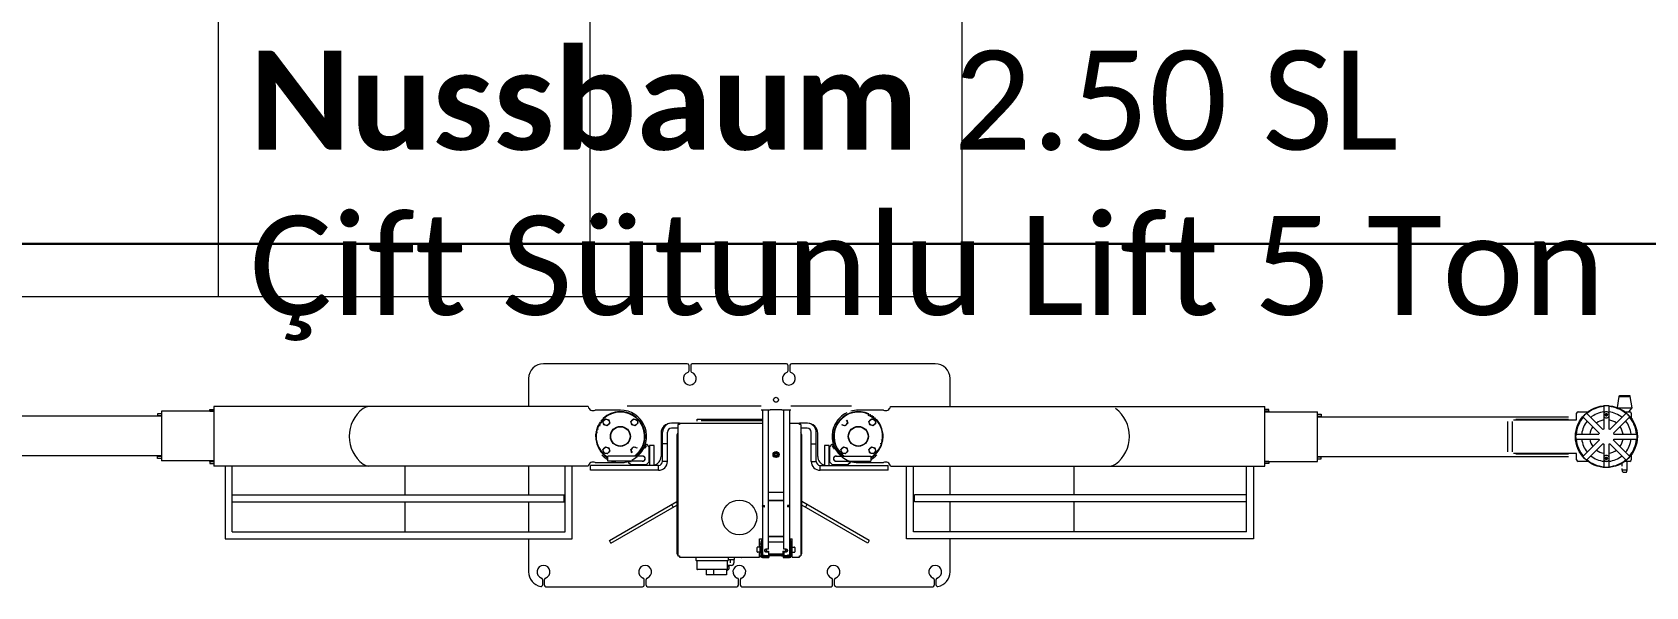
# Model space of a CAD drawing. Header units: metres. Extents: x -13194 to 152406, y -4219 to 19791.
# Drawn here: x 4947.9 to 5273.3, y 3266 to 3377.9 of the extents above; entities that cross this region are included whole.
import ezdxf
from ezdxf.enums import TextEntityAlignment as Align

# ---------------------------------------------------------------- set-up
doc = ezdxf.new("R2010")
doc.units = ezdxf.units.M
doc.header["$LTSCALE"] = 100
doc.header["$MEASUREMENT"] = 0
doc.layers.get('0').update_dxf_attribs({"color": 9, "lineweight": 9})
for name, color, linetype, lineweight in [('21_mahal200', 9, 'Continuous', 9), ('32-ekipman', 9, 'Continuous', 9), ('E-LINYE', 7, 'Continuous', 30)]:
    doc.layers.add(name, color=color, linetype=linetype, lineweight=lineweight)
doc.styles.add('Arial', font='arial.ttf', dxfattribs={"height": 2.5})
doc.styles.add('MuuM_TEXT-STANDART', font='ARIALN.TTF')

# ---------------------------------------------------------------- blocks, each defined once
blk = doc.blocks.new('A$C61080231')
for p, q in [((26.4, 297.71), (26.4, 348.4)), ((34.4, 297.71), (34.4, 348.4)), ((25.4, 287.13), (25.4, 297.71)), ((35.4, 297.71), (25.4, 297.71)), ((25.9, 297.71), (25.9, 298.51)), ((25.9, 298.51), (26.4, 298.51)), ((26.3, 297.71), (26.3, 298.51)), ((34.9, 298.51), (34.4, 298.51)), ((34.5, 297.71), (34.5, 298.51)), ((34.9, 297.71), (34.9, 298.51)), ((35.4, 287.13), (35.4, 297.71)), ((24.35, 255.83), (24.35, 287.13)), ((36.35, 287.13), (24.35, 287.13)), ((24.9, 287.93), (24.9, 287.13)), ((25.25, 287.93), (24.9, 287.93)), ((25.25, 287.93), (25.25, 287.13)), ((25.25, 287.93), (25.4, 287.93)), ((35.4, 287.93), (35.45, 287.93)), ((35.45, 287.93), (35.45, 287.13)), ((35.45, 287.93), (35.8, 287.93)), ((35.8, 287.93), (35.8, 287.13)), ((36.35, 255.83), (36.35, 287.13)), ((9.69, 284.83), (9.69, 214.83)), ((24.35, 284.83), (9.69, 284.83)), ((11.09, 283.43), (11.09, 216.23)), ((11.09, 283.43), (24.35, 283.43)), ((17.15, 283.43), (17.15, 216.43)), ((18.55, 283.43), (18.55, 216.43)), ((24.35, 211.61), (24.35, 255.83)), ((36.35, 211.61), (36.35, 255.83)), ((17.15, 248.63), (11.09, 248.63)), ((24.35, 248.63), (18.55, 248.63)), ((9.69, 223.63), (3, 223.63)), ((17.15, 223.63), (11.09, 223.63)), ((24.35, 223.63), (18.55, 223.63)), ((42, 223.63), (36.35, 223.63)), ((0, 220.13), (0, 200.63)), ((0.3, 220.43), (1.48, 220.43)), ((1.48, 220.83), (0.35, 220.83)), ((45, 191.63), (45, 220.63)), ((9.69, 214.83), (24.35, 214.83)), ((11.09, 216.23), (24.35, 216.23)), ((17.15, 216.43), (18.55, 216.43)), ((23.5, 197.43), (23.5, 211.13)), ((23.5, 211.13), (24.5, 211.13)), ((24.5, 197.43), (24.5, 211.13)), ((25.05, 210.19), (25.05, 205.13)), ((26.8, 207.76), (26.99, 208.49)), ((26.99, 208.49), (27.72, 208.68)), ((27.72, 208.68), (28.25, 208.15)), ((31.03, 209.78), (31.14, 209.76)), ((31.75, 209.62), (31.86, 209.58)), ((32.43, 209.34), (32.5, 209.65)), ((32.54, 209.29), (32.43, 209.34)), ((32.45, 207.76), (32.65, 208.49)), ((32.74, 209.52), (32.54, 209.29)), ((32.65, 208.49), (33.37, 208.68)), ((32.76, 209.17), (32.84, 209.46)), ((32.86, 209.11), (32.76, 209.17)), ((33.08, 209.32), (32.86, 209.11)), ((33.07, 208.97), (33.18, 209.25)), ((33.16, 208.9), (33.07, 208.97)), ((33.4, 209.09), (33.16, 208.9)), ((33.36, 208.74), (33.49, 209.02)), ((33.45, 208.67), (33.36, 208.74)), ((33.37, 208.68), (33.9, 208.15)), ((33.7, 208.84), (33.45, 208.67)), ((33.63, 208.49), (33.79, 208.76)), ((33.72, 208.41), (33.63, 208.49)), ((33.98, 208.57), (33.72, 208.41)), ((35.65, 205.13), (35.65, 210.19)), ((8.82, 207.02), (9.34, 207.32)), ((8.82, 207.02), (16.49, 193.73)), ((9.34, 207.32), (17.19, 193.73)), ((25.35, 200.63), (25.35, 207.63)), ((25.35, 207.63), (26.35, 207.63)), ((26.35, 200.63), (26.35, 207.63)), ((27.33, 207.23), (26.8, 207.76)), ((28.05, 207.43), (27.33, 207.23)), ((28.25, 208.15), (28.05, 207.43)), ((32.98, 207.23), (32.45, 207.76)), ((33.71, 207.43), (32.98, 207.23)), ((33.9, 208.15), (33.71, 207.43)), ((24.58, 203.03), (25.07, 203.53)), ((24.58, 199.92), (24.58, 203.03)), ((25.07, 203.53), (25.28, 203.32)), ((25.17, 203.08), (25.28, 203.32)), ((25.25, 203), (25.17, 203.08)), ((25.35, 203.05), (25.25, 203)), ((26.35, 202.25), (26.39, 202.21)), ((26.35, 202.13), (26.39, 202.21)), ((26.36, 201.89), (26.35, 201.9)), ((26.6, 202), (26.36, 201.89)), ((26.55, 201.69), (26.67, 201.94)), ((26.6, 202), (26.67, 201.94)), ((26.99, 202.83), (27.72, 203.03)), ((27.72, 203.03), (28.25, 202.5)), ((28.25, 202.5), (28.05, 201.77)), ((32.45, 202.11), (32.65, 202.83)), ((32.98, 201.58), (32.45, 202.11)), ((32.65, 202.83), (33.37, 203.03)), ((33.71, 201.77), (32.98, 201.58)), ((33.37, 203.03), (33.9, 202.5)), ((33.9, 202.5), (33.71, 201.77)), ((36.5, 203.78), (36.5, 176.73)), ((0, 199.63), (0, 181.63)), ((0.3, 200.33), (1.48, 200.33)), ((0.3, 199.93), (1.48, 199.93)), ((28.5, 199.28), (24.5, 199.28)), ((25.14, 199.36), (24.58, 199.92)), ((28.25, 199.36), (25.14, 199.36)), ((26.64, 201.61), (26.55, 201.69)), ((26.88, 201.72), (26.64, 201.61)), ((26.83, 201.42), (26.94, 201.66)), ((26.91, 201.33), (26.83, 201.42)), ((26.88, 201.72), (26.94, 201.66)), ((27.16, 201.45), (26.91, 201.33)), ((27.11, 201.14), (27.22, 201.38)), ((27.19, 201.06), (27.11, 201.14)), ((27.16, 201.45), (27.22, 201.38)), ((27.43, 201.17), (27.19, 201.06)), ((27.39, 200.86), (27.5, 201.1)), ((27.47, 200.78), (27.39, 200.86)), ((27.43, 201.17), (27.5, 201.1)), ((27.71, 200.89), (27.47, 200.78)), ((27.66, 200.58), (27.78, 200.82)), ((27.75, 200.5), (27.66, 200.58)), ((27.71, 200.89), (27.78, 200.82)), ((27.72, 200.53), (27.76, 200.51)), ((27.99, 200.61), (27.75, 200.5)), ((27.94, 200.31), (28.05, 200.55)), ((28.02, 200.22), (27.94, 200.31)), ((27.99, 200.61), (28.05, 200.55)), ((28.27, 200.33), (28.02, 200.22)), ((28.04, 200.27), (28.13, 200.02)), ((28.13, 200.02), (28.25, 200.02)), ((28.22, 200.03), (28.33, 200.27)), ((28.3, 199.94), (28.22, 200.03)), ((28.25, 200.02), (28.29, 200.12)), ((28.75, 199.85), (28.25, 199.36)), ((28.27, 200.33), (28.33, 200.27)), ((28.54, 200.06), (28.3, 199.94)), ((28.5, 198.28), (28.5, 199.28)), ((28.54, 200.06), (28.75, 199.85)), ((23.5, 197.43), (24.5, 197.43)), ((24.5, 198.28), (28.5, 198.28)), ((25.3, 195.63), (25.3, 196.63)), ((25.3, 196.63), (31.2, 196.63)), ((25.3, 195.63), (31.2, 195.63)), ((31, 196.93), (26.3, 196.93)), ((28.84, 195.63), (28.84, 196.63)), ((5.94, 193.23), (5.94, 177.05)), ((6.22, 193.23), (5.94, 193.23)), ((6.22, 193.51), (6.22, 193.23)), ((32.72, 193.51), (6.22, 193.51)), ((30.5, 193.73), (6.9, 193.73)), ((16.07, 194.46), (16.59, 194.76)), ((32, 193.51), (32, 194.83)), ((32.72, 193.23), (32.72, 193.51)), ((33, 193.23), (32.72, 193.23)), ((33, 193.23), (33, 194.83)), ((33, 193.23), (33, 176.48)), ((3.46, 183.68), (3.46, 189.58)), ((5.21, 189.68), (3.56, 189.68)), ((5.21, 183.58), (5.21, 189.68)), ((5.26, 189.63), (5.21, 189.63)), ((5.26, 183.48), (5.26, 189.78)), ((5.94, 189.88), (5.36, 189.88)), ((33.42, 189.63), (33.8, 189.63)), ((33.51, 176.48), (33.51, 188.83)), ((33.8, 189.63), (33.8, 176.48)), ((44.7, 191.33), (43.52, 191.33)), ((44.7, 190.93), (43.52, 190.93)), ((45, 171.63), (45, 190.63)), ((2.41, 183.72), (2.41, 187.83)), ((3.46, 187.83), (2.41, 187.83)), ((3.46, 186.33), (2.41, 186.33)), ((33.8, 187.13), (33.51, 187.13)), ((3.46, 183.72), (2.41, 183.72)), ((3.34, 183.5), (3.28, 183.59)), ((5.21, 183.58), (3.56, 183.58)), ((4.31, 183.23), (3.77, 183.23)), ((4.31, 182.73), (4.31, 183.58)), ((4.81, 182.93), (5.51, 182.93)), ((5.26, 183.63), (5.21, 183.63)), ((5.94, 183.38), (5.36, 183.38)), ((5.51, 183.38), (5.51, 182.13)), ((0, 180.63), (0, 162.63)), ((0.3, 181.33), (1.48, 181.33)), ((0.3, 180.93), (1.48, 180.93)), ((5.51, 182.23), (4.81, 182.23)), ((5.51, 182.13), (5.94, 182.13)), ((5.91, 180.75), (5.91, 181.5)), ((5.89, 176.43), (5.89, 175.18)), ((5.94, 177.05), (6.97, 177.05)), ((6.09, 176.43), (6.09, 175.18)), ((6.1, 177.05), (6.1, 176.75)), ((6.1, 176.49), (6.1, 176.33)), ((6.18, 175.13), (6.18, 176.13)), ((6.21, 176.13), (6.18, 176.13)), ((6.2, 176.23), (6.25, 176.23)), ((6.21, 171.63), (6.21, 176.23)), ((6.23, 177.05), (6.23, 176.78)), ((9.09, 176.78), (6.23, 176.78)), ((9.09, 176.58), (6.23, 176.58)), ((6.24, 175.28), (6.24, 176.13)), ((6.24, 176.07), (6.36, 176.07)), ((6.36, 176.13), (6.36, 176.07)), ((35.73, 176.48), (6.59, 176.48)), ((6.87, 176.78), (6.87, 176.94)), ((6.87, 176.94), (8.07, 176.94)), ((6.97, 176.94), (6.97, 177.48)), ((7.04, 177.54), (7.92, 177.54)), ((7.17, 176.48), (7.17, 176.58)), ((7.19, 175.85), (7.19, 175.69)), ((7.24, 175.98), (7.22, 175.94)), ((7.34, 176.08), (7.31, 176.08)), ((7.38, 176.07), (7.34, 176.08)), ((7.77, 176.48), (7.77, 176.58)), ((7.97, 176.94), (7.97, 177.48)), ((7.97, 177.05), (9.64, 177.05)), ((8.07, 176.78), (8.07, 176.94)), ((8.62, 176.78), (8.62, 177.05)), ((9.64, 177.05), (9.64, 176.48)), ((16.12, 176.13), (16.12, 176.07)), ((16.12, 176.07), (16.37, 176.07)), ((16.22, 176.13), (16.22, 176.07)), ((16.36, 176.33), (16.36, 176.48)), ((16.37, 176.48), (16.37, 176.07)), ((35.73, 176.73), (35.73, 174.93)), ((6.09, 175.18), (5.89, 175.18)), ((6.21, 175.13), (6.18, 175.13)), ((6.18, 171.63), (6.18, 172.63)), ((6.21, 172.63), (6.18, 172.63)), ((7.06, 175.28), (6.24, 175.28)), ((6.51, 175.28), (6.51, 172.18)), ((6.66, 175.28), (6.66, 172.18)), ((7.06, 175.73), (7.06, 175.28)), ((7.17, 175.28), (7.06, 175.28)), ((7.17, 175.73), (7.17, 175.28)), ((7.17, 175.67), (7.56, 175.67)), ((7.18, 175.67), (7.18, 175.43)), ((7.56, 175.28), (7.56, 175.73)), ((7.56, 175.28), (35.73, 175.28)), ((9, 172.18), (9, 175.28)), ((10.13, 175.28), (10.13, 172.18)), ((10.24, 175.28), (10.24, 172.18)), ((17.4, 175.28), (17.4, 172.18)), ((17.41, 172.18), (17.41, 175.28)), ((19.07, 175.28), (19.07, 172.18)), ((26.1, 173.73), (26.39, 174.23)), ((26.39, 173.23), (26.1, 173.73)), ((26.39, 174.23), (26.96, 174.23)), ((26.96, 173.23), (26.39, 173.23)), ((26.96, 174.23), (27.25, 173.73)), ((27.25, 173.73), (26.96, 173.23)), ((35.73, 172.53), (35.73, 174.93)), ((35.73, 172.53), (35.73, 170.73)), ((5.89, 172.28), (5.89, 171.02)), ((6.09, 172.28), (5.89, 172.28)), ((5.94, 170.45), (5.94, 169.03)), ((5.94, 170.45), (6.98, 170.45)), ((6.09, 172.28), (6.09, 171.02)), ((6.1, 171.13), (6.1, 171.02)), ((6.1, 170.71), (6.1, 170.45)), ((6.24, 171.63), (6.18, 171.63)), ((6.25, 171.23), (6.2, 171.23)), ((6.23, 170.88), (9.09, 170.88)), ((6.23, 170.45), (6.23, 170.68)), ((6.23, 170.68), (9.09, 170.68)), ((6.24, 171.33), (6.24, 172.18)), ((7.06, 172.18), (6.24, 172.18)), ((6.36, 171.39), (6.24, 171.39)), ((6.36, 171.33), (6.36, 171.39)), ((6.36, 171.33), (6.36, 171.28)), ((6.57, 170.98), (6.6, 170.98)), ((35.73, 170.98), (6.59, 170.98)), ((6.7, 172.18), (6.7, 172.38)), ((7.13, 172.38), (6.7, 172.38)), ((6.88, 170.68), (6.88, 170.52)), ((8.08, 170.52), (6.88, 170.52)), ((6.98, 170.52), (6.98, 169.98)), ((7.92, 169.92), (7.04, 169.92)), ((7.06, 172.18), (7.06, 171.73)), ((7.17, 172.18), (7.06, 172.18)), ((7.13, 172.38), (7.13, 172.18)), ((7.18, 172.33), (7.13, 172.38)), ((7.17, 172.18), (7.17, 171.73)), ((7.56, 171.79), (7.17, 171.79)), ((7.18, 172.33), (7.18, 171.93)), ((7.18, 170.98), (7.18, 170.88)), ((7.19, 171.6), (7.19, 171.77)), ((7.31, 171.38), (7.34, 171.38)), ((7.56, 171.73), (7.56, 172.18)), ((7.56, 172.18), (35.73, 172.18)), ((7.78, 170.98), (7.78, 170.88)), ((7.98, 170.52), (7.98, 169.98)), ((7.98, 170.45), (9.64, 170.45)), ((8.08, 170.68), (8.08, 170.52)), ((8.62, 170.68), (8.62, 170.53)), ((8.63, 170.45), (8.63, 170.53)), ((9.64, 170.98), (9.64, 170.45)), ((16.12, 171.33), (16.12, 171.39)), ((16.37, 171.39), (16.12, 171.39)), ((16.22, 171.33), (16.22, 171.39)), ((16.29, 171.16), (16.28, 171.17)), ((16.36, 170.98), (16.36, 171.13)), ((16.37, 170.98), (16.37, 171.39)), ((33, 170.98), (33, 169.03)), ((36.5, 170.73), (36.5, 158.48)), ((44.7, 171.33), (43.52, 171.33)), ((44.7, 170.93), (43.52, 170.93)), ((45, 141.63), (45, 170.63)), ((5.94, 169.03), (6.22, 169.03)), ((6.22, 169.03), (6.22, 168.75)), ((32.72, 168.75), (6.22, 168.75)), ((6.9, 168.53), (30.5, 168.53)), ((8.82, 155.24), (16.49, 168.53)), ((9.34, 154.94), (17.19, 168.53)), ((16.59, 167.5), (16.07, 167.8)), ((25.3, 166.63), (25.3, 165.63)), ((25.3, 166.63), (31.2, 166.63)), ((28.84, 166.63), (28.84, 165.63)), ((32, 167.43), (32, 168.75)), ((32.72, 168.75), (32.72, 169.03)), ((32.72, 169.03), (33, 169.03)), ((33, 167.43), (33, 169.03)), ((23.5, 151.13), (23.5, 164.83)), ((23.5, 164.83), (24.5, 164.83)), ((24.5, 164.83), (24.5, 151.13)), ((28.5, 163.98), (24.5, 163.98)), ((24.5, 162.98), (28.5, 162.98)), ((24.58, 162.34), (25.14, 162.9)), ((25.14, 162.9), (28.25, 162.9)), ((25.3, 165.63), (31.2, 165.63)), ((26.3, 165.33), (31, 165.33)), ((28.25, 162.9), (28.75, 162.41)), ((28.5, 162.98), (28.5, 163.98)), ((0, 161.63), (0, 142.13)), ((0.3, 162.33), (1.48, 162.33)), ((0.3, 161.93), (1.48, 161.93)), ((24.58, 159.23), (24.58, 162.34)), ((25.35, 161.63), (25.35, 154.63)), ((26.35, 161.63), (26.35, 154.63)), ((26.35, 160.36), (26.36, 160.37)), ((26.39, 160.05), (26.35, 160.13)), ((26.39, 160.05), (26.35, 160.01)), ((26.36, 160.37), (26.6, 160.26)), ((26.55, 160.57), (26.64, 160.65)), ((26.67, 160.32), (26.55, 160.57)), ((26.67, 160.32), (26.6, 160.26)), ((26.64, 160.65), (26.88, 160.54)), ((26.8, 159.76), (26.99, 160.49)), ((27.33, 159.23), (26.8, 159.76)), ((26.83, 160.84), (26.92, 160.93)), ((26.94, 160.6), (26.83, 160.84)), ((26.94, 160.6), (26.88, 160.54)), ((26.92, 160.93), (27.16, 160.81)), ((26.99, 160.49), (27.72, 160.68)), ((27.11, 161.12), (27.19, 161.2)), ((27.22, 160.88), (27.11, 161.12)), ((27.22, 160.88), (27.16, 160.81)), ((27.19, 161.2), (27.43, 161.09)), ((27.39, 161.4), (27.47, 161.48)), ((27.5, 161.16), (27.39, 161.4)), ((27.5, 161.16), (27.43, 161.09)), ((27.47, 161.48), (27.71, 161.37)), ((27.66, 161.68), (27.75, 161.76)), ((27.78, 161.43), (27.66, 161.68)), ((27.78, 161.43), (27.71, 161.37)), ((27.76, 161.75), (27.72, 161.73)), ((27.72, 160.68), (28.25, 160.15)), ((27.75, 161.99), (28.04, 161.99)), ((27.75, 161.76), (27.99, 161.65)), ((27.94, 161.95), (28.02, 162.04)), ((28.05, 161.71), (27.94, 161.95)), ((28.05, 161.71), (27.99, 161.65)), ((28.02, 162.04), (28.27, 161.92)), ((28.13, 162.24), (28.04, 161.99)), ((28.25, 160.15), (28.05, 159.43)), ((28.25, 162.24), (28.13, 162.24)), ((28.22, 162.23), (28.3, 162.31)), ((28.33, 161.99), (28.22, 162.23)), ((28.34, 161.99), (28.25, 162.24)), ((28.33, 161.99), (28.27, 161.92)), ((28.3, 162.31), (28.55, 162.2)), ((28.34, 161.99), (28.43, 161.99)), ((28.52, 162.24), (28.43, 161.99)), ((28.64, 162.24), (28.52, 162.24)), ((28.75, 162.41), (28.55, 162.2)), ((28.73, 161.99), (28.64, 162.24)), ((28.73, 161.99), (28.82, 161.99)), ((28.92, 162.24), (28.82, 161.99)), ((28.91, 162.23), (28.96, 162.24)), ((29.03, 162.24), (28.92, 162.24)), ((29.12, 161.99), (29.03, 162.24)), ((29.12, 161.99), (29.22, 161.99)), ((29.31, 162.24), (29.22, 161.99)), ((29.43, 162.24), (29.31, 162.24)), ((29.52, 161.99), (29.43, 162.24)), ((29.52, 161.99), (29.61, 161.99)), ((29.7, 162.24), (29.61, 161.99)), ((29.82, 162.24), (29.7, 162.24)), ((29.91, 161.99), (29.82, 162.24)), ((29.91, 161.99), (30, 161.99)), ((30.09, 162.24), (30, 161.99)), ((30.21, 162.24), (30.09, 162.24)), ((30.3, 161.99), (30.21, 162.24)), ((30.3, 161.99), (30.4, 161.99)), ((30.49, 162.24), (30.4, 161.99)), ((30.6, 162.24), (30.49, 162.24)), ((30.7, 161.99), (30.6, 162.24)), ((30.7, 161.99), (30.79, 161.99)), ((30.88, 162.24), (30.79, 161.99)), ((30.89, 162.24), (30.88, 162.24)), ((31.09, 161.99), (31.06, 162.08)), ((31.09, 161.99), (31.14, 161.99)), ((32.45, 159.76), (32.65, 160.49)), ((32.98, 159.23), (32.45, 159.76)), ((25.07, 158.73), (24.58, 159.23)), ((25.05, 157.13), (25.05, 152.06)), ((25.28, 158.94), (25.07, 158.73)), ((25.17, 159.18), (25.25, 159.26)), ((25.28, 158.94), (25.17, 159.18)), ((25.25, 159.26), (25.35, 159.21)), ((28.05, 159.43), (27.33, 159.23)), ((33.71, 159.43), (32.98, 159.23)), ((35.65, 152.06), (35.65, 157.13)), ((9.34, 154.94), (8.82, 155.24)), ((26.35, 154.63), (25.35, 154.63)), ((26.8, 154.11), (26.99, 154.83)), ((27.33, 153.58), (26.8, 154.11)), ((26.99, 154.83), (27.72, 155.03)), ((28.05, 153.77), (27.33, 153.58)), ((27.72, 155.03), (28.25, 154.5)), ((28.25, 154.5), (28.05, 153.77)), ((32.45, 154.11), (32.65, 154.83)), ((32.98, 153.58), (32.45, 154.11)), ((32.65, 154.83), (33.37, 155.03)), ((33.71, 153.77), (32.98, 153.58)), ((33.37, 155.03), (33.9, 154.5)), ((33.63, 153.76), (33.72, 153.85)), ((33.79, 153.5), (33.63, 153.76)), ((33.9, 154.5), (33.71, 153.77)), ((33.72, 153.85), (33.98, 153.69)), ((33.89, 154.03), (33.96, 154.12)), ((34.06, 153.78), (33.89, 154.03)), ((33.96, 154.12), (34.24, 153.99)), ((34.12, 154.32), (34.19, 154.41)), ((34.31, 154.08), (34.12, 154.32)), ((34.19, 154.41), (34.47, 154.3)), ((34.33, 154.62), (34.39, 154.72)), ((34.54, 154.4), (34.33, 154.62)), ((34.39, 154.72), (34.68, 154.64)), ((34.51, 154.94), (34.56, 155.05)), ((34.74, 154.74), (34.51, 154.94)), ((34.56, 155.05), (34.87, 154.98)), ((23.5, 151.13), (24.5, 151.13)), ((24.35, 150.65), (24.35, 106.43)), ((28.95, 152.64), (28.84, 152.68)), ((29.67, 152.48), (29.56, 152.5)), ((36.35, 150.65), (36.35, 106.43)), ((9.69, 77.43), (9.69, 147.43)), ((9.69, 147.43), (24.35, 147.43)), ((11.09, 78.83), (11.09, 146.03)), ((11.09, 146.03), (24.35, 146.03)), ((17.15, 78.83), (17.15, 145.83)), ((17.15, 145.83), (18.55, 145.83)), ((18.55, 78.83), (18.55, 145.83)), ((1.48, 141.83), (0.3, 141.83)), ((0.35, 141.43), (1.48, 141.43)), ((3, 138.63), (9.69, 138.63)), ((11.09, 138.63), (17.15, 138.63)), ((18.55, 138.63), (24.35, 138.63)), ((36.35, 138.63), (42, 138.63)), ((11.09, 113.63), (17.15, 113.63)), ((18.55, 113.63), (24.35, 113.63)), ((24.35, 106.43), (24.35, 75.13)), ((36.35, 106.43), (36.35, 75.13)), ((11.09, 78.83), (24.35, 78.83)), ((24.35, 77.43), (9.69, 77.43)), ((24.35, 75.13), (36.35, 75.13)), ((24.9, 74.33), (24.9, 75.13)), ((25.25, 74.33), (25.25, 75.13)), ((25.3, 75.13), (25.3, 64.55)), ((35.3, 75.13), (35.3, 64.55)), ((35.45, 74.33), (35.45, 75.13)), ((35.8, 74.33), (35.8, 75.13)), ((25.25, 74.33), (24.9, 74.33)), ((25.3, 74.33), (25.25, 74.33)), ((35.45, 74.33), (35.3, 74.33)), ((35.45, 74.33), (35.8, 74.33)), ((25.3, 64.55), (35.3, 64.55)), ((25.8, 64.55), (25.8, 63.75)), ((25.8, 63.75), (26.3, 63.75)), ((26.2, 64.55), (26.2, 63.75)), ((26.3, 64.55), (26.3, 13.86)), ((34.3, 64.55), (34.3, 13.86)), ((34.8, 63.75), (34.3, 63.75)), ((34.4, 64.55), (34.4, 63.75)), ((34.8, 64.55), (34.8, 63.75)), ((27.23, 26.11), (33.37, 26.11)), ((26.8, 24.5), (26.8, 13.86)), ((26.9, 12.25), (26.9, 24.97)), ((33.37, 25.24), (27.23, 25.24)), ((33.7, 24.97), (33.7, 12.25)), ((33.8, 24.5), (33.8, 13.86)), ((25.3, 10), (25.3, 11.95)), ((28.87, 6.97), (25.57, 10.27)), ((25.6, 12.25), (26.9, 12.25)), ((26.28, 10.98), (29.58, 7.68)), ((29.8, 12.43), (29.8, 7.77)), ((30.8, 12.43), (30.8, 7.77)), ((34.32, 10.98), (31.02, 7.68)), ((35.02, 10.27), (31.73, 6.97)), ((33.7, 12.25), (35, 12.25)), ((35.3, 11.95), (35.3, 10)), ((28.78, 6.75), (24.12, 6.75)), ((36.48, 6.75), (31.82, 6.75)), ((28.78, 5.75), (24.11, 5.75)), ((28.87, 5.53), (25.57, 2.23)), ((25.9, 6.48), (25.7, 6.37)), ((25.7, 6.37), (25.7, 6.13)), ((25.7, 6.13), (25.9, 6.02)), ((26.1, 6.37), (25.9, 6.48)), ((25.9, 6.02), (26.1, 6.13)), ((26.1, 6.13), (26.1, 6.37)), ((29.58, 4.82), (26.28, 1.52)), ((29.8, 4.73), (29.8, 0.07)), ((30.8, 4.73), (30.8, 0.07)), ((34.32, 1.52), (31.02, 4.82)), ((31.73, 5.53), (35.02, 2.23)), ((36.48, 5.75), (31.82, 5.75)), ((34.7, 6.48), (34.5, 6.37)), ((34.5, 6.37), (34.5, 6.14)), ((34.5, 6.14), (34.7, 6.02)), ((34.9, 6.37), (34.7, 6.48)), ((34.7, 6.02), (34.9, 6.14)), ((34.9, 6.14), (34.9, 6.37)), ((36.1, 3.92), (36.1, 1.05)), ((36.15, 4.04), (38.4, 3.65)), ((38.4, 3.65), (38.4, 1.45)), ((38.4, 3.65), (38.6, 3.55)), ((38.6, 3.55), (38.6, 1.55)), ((23.1, 2.92), (23.6, 3.05)), ((23.1, 2.92), (23.1, 2.18)), ((23.1, 2.18), (23.6, 2.05)), ((23.6, 3.05), (23.6, 2.05)), ((23.6, 3.05), (23.84, 3.05)), ((23.6, 2.05), (25.3, 2.05)), ((24.35, 3.05), (24.93, 3.05)), ((25.3, 1.55), (25.3, 2.5)), ((26.55, 1.25), (25.6, 1.25)), ((35, 1.25), (34.05, 1.25)), ((35.3, 2.5), (35.3, 1.55)), ((35.3, 1.7), (36.1, 1.05)), ((36.1, 1.05), (38.4, 1.45)), ((38.4, 1.45), (38.6, 1.55))]:
    blk.add_line(p, q)
for points in [[(3.28, 183.59), (3.27, 183.6), (3.24, 183.65), (3.21, 183.7), (3.2, 183.72)], [(3.29, 183.57), (3.26, 183.63), (3.23, 183.68), (3.22, 183.72)], [(3.34, 183.5), (3.33, 183.52), (3.29, 183.57)], [(3.77, 183.23), (3.75, 183.23), (3.71, 183.23), (3.67, 183.24), (3.63, 183.26), (3.59, 183.28), (3.55, 183.3), (3.51, 183.32), (3.47, 183.36), (3.43, 183.39), (3.4, 183.43), (3.36, 183.47), (3.34, 183.5)], [(4.31, 183.25), (4.28, 183.26), (4.24, 183.28), (4.2, 183.3), (4.16, 183.32), (4.12, 183.36), (4.08, 183.39), (4.05, 183.43), (4.01, 183.47), (3.98, 183.52), (3.94, 183.57), (3.94, 183.58)], [(4.31, 183.31), (4.29, 183.32), (4.25, 183.35), (4.21, 183.37), (4.17, 183.4), (4.14, 183.44), (4.1, 183.47), (4.07, 183.52), (4.03, 183.56), (4.02, 183.58)], [(6.38, 176.26), (6.37, 176.22), (6.36, 176.18), (6.36, 176.13)], [(6.43, 176.38), (6.41, 176.34), (6.39, 176.3), (6.38, 176.26)], [(6.51, 176.45), (6.48, 176.43), (6.45, 176.41), (6.43, 176.38)], [(6.6, 176.48), (6.57, 176.48), (6.54, 176.47), (6.51, 176.45)], [(7.08, 175.86), (7.07, 175.82), (7.07, 175.78), (7.06, 175.73)], [(7.31, 176.08), (7.28, 176.08), (7.25, 176.07), (7.22, 176.05), (7.19, 176.03), (7.16, 176.01), (7.14, 175.98), (7.12, 175.94), (7.1, 175.9), (7.08, 175.86)], [(7.22, 175.94), (7.2, 175.9), (7.19, 175.86), (7.18, 175.82), (7.17, 175.78), (7.17, 175.73)], [(7.37, 176.07), (7.35, 176.07), (7.32, 176.05), (7.3, 176.03), (7.27, 176.01), (7.24, 175.98)], [(7.56, 175.73), (7.56, 175.78), (7.55, 175.82), (7.54, 175.86), (7.53, 175.9), (7.51, 175.94), (7.49, 175.98), (7.46, 176.01), (7.44, 176.03), (7.41, 176.05), (7.38, 176.07)], [(16.12, 176.13), (16.12, 176.18), (16.12, 176.22), (16.13, 176.26), (16.15, 176.3)], [(16.15, 176.3), (16.17, 176.34), (16.19, 176.38), (16.21, 176.41)], [(16.21, 176.41), (16.24, 176.43), (16.27, 176.45), (16.3, 176.47), (16.33, 176.48), (16.36, 176.48)], [(16.22, 176.13), (16.22, 176.16), (16.23, 176.18), (16.23, 176.21), (16.24, 176.23), (16.25, 176.25), (16.26, 176.27), (16.28, 176.29)], [(16.28, 176.29), (16.29, 176.3), (16.31, 176.31), (16.33, 176.32), (16.34, 176.33), (16.36, 176.33)], [(6.36, 171.28), (6.37, 171.24), (6.38, 171.19)], [(6.38, 171.19), (6.39, 171.15), (6.41, 171.12), (6.43, 171.08)], [(6.43, 171.08), (6.45, 171.05), (6.48, 171.03), (6.51, 171.01), (6.54, 170.99), (6.57, 170.98)], [(7.06, 171.73), (7.07, 171.68), (7.07, 171.64), (7.08, 171.59)], [(7.08, 171.59), (7.1, 171.55), (7.12, 171.52), (7.14, 171.48), (7.16, 171.45), (7.19, 171.43), (7.22, 171.41), (7.25, 171.39), (7.28, 171.38), (7.31, 171.38)], [(7.17, 171.73), (7.17, 171.68), (7.18, 171.64), (7.19, 171.59), (7.2, 171.55), (7.22, 171.52)], [(7.22, 171.52), (7.24, 171.48), (7.27, 171.45), (7.3, 171.43), (7.32, 171.41), (7.35, 171.39), (7.37, 171.39)], [(7.34, 171.38), (7.38, 171.39), (7.41, 171.41), (7.44, 171.43), (7.46, 171.45), (7.49, 171.48)], [(7.49, 171.48), (7.51, 171.52), (7.53, 171.55), (7.54, 171.59), (7.55, 171.64), (7.56, 171.68), (7.56, 171.73)], [(16.17, 171.12), (16.15, 171.15), (16.13, 171.19), (16.12, 171.24), (16.12, 171.28), (16.12, 171.33)], [(16.21, 171.05), (16.19, 171.08), (16.17, 171.12)], [(16.3, 170.99), (16.27, 171.01), (16.24, 171.03), (16.21, 171.05)], [(16.28, 171.17), (16.26, 171.19), (16.25, 171.21), (16.24, 171.23), (16.23, 171.25), (16.23, 171.28), (16.22, 171.3), (16.22, 171.33)], [(16.36, 171.13), (16.34, 171.13), (16.33, 171.14), (16.31, 171.14), (16.29, 171.16)], [(16.36, 170.98), (16.33, 170.98), (16.3, 170.99)]]:
    blk.add_lwpolyline(points)
for centre, radius in [((27.52, 207.96), 0.649), ((33.18, 207.96), 0.649), ((30.35, 205.13), 2.02), ((30.35, 205.13), 2.02), ((30.35, 205.13), 2.01), ((30.35, 205.13), 2.01), ((30.35, 205.13), 2), ((30.35, 205.13), 2), ((30.35, 205.13), 1.95), ((30.35, 205.13), 1.95), ((33.18, 202.3), 0.649), ((14, 181.13), 3.5), ((26.67, 173.73), 0.6), ((26.67, 173.73), 0.5), ((26.67, 173.73), 0.3), ((26.67, 173.73), 0.239), ((37.73, 173.73), 0.5), ((27.52, 159.96), 0.649), ((30.35, 157.13), 2.02), ((30.35, 157.13), 2.02), ((30.35, 157.13), 2.01), ((30.35, 157.13), 2.01), ((30.35, 157.13), 2), ((30.35, 157.13), 2), ((30.35, 157.13), 1.95), ((30.35, 157.13), 1.95), ((27.52, 154.3), 0.649), ((33.18, 154.3), 0.649), ((30.3, 6.25), 6.25), ((25.9, 6.25), 0.242), ((25.9, 6.25), 0.194), ((34.7, 6.25), 0.242), ((34.7, 6.25), 0.194)]:
    blk.add_circle(centre, radius)
for centre, radius, start, end in [((30.35, 252.83), 7, 36.8699, 143.1301), ((26.35, 255.83), 2, 143.1301, 180), ((34.35, 255.83), 2, 0, 36.8699), ((3, 220.63), 3, 90, 169.3281), ((3, 220.63), 1.3, 198.21, 161.79), ((42, 220.63), 3, 0, 90), ((0.3, 220.13), 0.3, 90, 180), ((0.35, 221.13), 0.3, 169.3281, 270), ((1.48, 221.13), 0.3, 270, 341.79), ((1.48, 220.13), 0.3, 18.21, 90), ((24.15, 210.63), 1, 334.1581, 78.463), ((36.55, 210.63), 1, 101.537, 205.8419), ((30.35, 205.13), 5.3, 135, 151.8381), ((30.35, 205.13), 5, 64.583, 149.9996), ((30.35, 205.13), 4.9, 64.3039, 149.3219), ((30.35, 205.13), 4.9, 230.2063, 43.6961), ((30.35, 205.13), 5, 238.3912, 43.417), ((30.35, 205.13), 4.9, 82.3039, 84.1961), ((30.35, 205.13), 5, 78.083, 79.417), ((30.35, 205.13), 4.9, 59.8039, 61.6961), ((30.35, 205.13), 5, 60.083, 61.417), ((30.35, 205.13), 4.9, 55.3039, 57.1961), ((30.35, 205.13), 5, 55.583, 56.917), ((30.35, 205.13), 4.9, 50.8039, 52.6961), ((30.35, 205.13), 5, 51.083, 52.417), ((30.35, 205.13), 4.9, 46.3039, 48.1961), ((30.35, 205.13), 5, 46.583, 47.917), ((30.35, 205.13), 5.3, 160.6764, 199.3236), ((30.35, 205.13), 5.3, 180, 196.8381), ((30.35, 205.13), 5.3, 292.4399, 0), ((30.35, 205.13), 5.3, 205.6764, 244.3236), ((30.35, 205.13), 4.9, 215.2795, 219.7903), ((30.35, 205.13), 5, 216.8683, 219.4878), ((30.35, 205.13), 5, 221.5568, 223.9035), ((30.35, 205.13), 4.9, 221.0487, 224.3048), ((27.52, 202.3), 0.649, 315, 135), ((0.3, 200.63), 0.3, 180, 270), ((0.3, 199.63), 0.3, 90, 180), ((1.48, 200.63), 0.3, 270, 341.79), ((1.48, 199.63), 0.3, 18.21, 90), ((3, 200.13), 1.3, 198.21, 161.79), ((25.85, 200.63), 0.515, 166.256, 13.744), ((25.85, 200.63), 0.5, 180, 0), ((30.35, 205.13), 5, 226.093, 228.4395), ((30.35, 205.13), 4.9, 225.6917, 228.9477), ((30.35, 205.13), 5, 230.5088, 233.1377), ((30.35, 205.13), 5, 234.8382, 238.0513), ((30.35, 205.13), 5.3, 243.4964, 245.8568), ((30.35, 205.13), 5.3, 247.5, 315), ((25.3, 197.43), 1.8, 180, 270), ((25.3, 197.43), 0.8, 180, 270), ((26.3, 198.73), 1.8, 194.5022, 270), ((31, 194.93), 2, 0, 90), ((31.2, 194.83), 1.8, 0, 90), ((31.2, 194.83), 0.8, 0, 90), ((6.9, 192.93), 0.8, 148.3032, 157.9527), ((6.9, 192.93), 0.8, 90, 133.489), ((30.5, 192.93), 0.8, 46.511, 90), ((42, 191.13), 1.3, 18.21, 341.79), ((3.56, 189.58), 0.1, 90, 180), ((5.36, 189.78), 0.1, 90, 180), ((43.52, 191.63), 0.3, 198.21, 270), ((43.52, 190.63), 0.3, 90, 161.79), ((44.7, 191.63), 0.3, 270, 0), ((44.7, 190.63), 0.3, 0, 90), ((3, 181.13), 1.3, 198.21, 161.79), ((3.56, 183.68), 0.1, 180, 270), ((4.81, 182.73), 0.5, 180, 270), ((5.36, 183.48), 0.1, 180, 270), ((0.3, 181.63), 0.3, 180, 270), ((0.3, 180.63), 0.3, 90, 180), ((1.48, 181.63), 0.3, 270, 341.79), ((1.48, 180.63), 0.3, 18.21, 90), ((5.96, 181.5), 0.05, 113.5969, 180), ((5.96, 180.75), 0.05, 180, 246.4031), ((6.23, 176.43), 0.345, 90, 180), ((6.23, 176.43), 0.145, 90, 180), ((6.2, 176.33), 0.1, 180, 270), ((6.59, 176.13), 0.35, 90, 180), ((7.04, 177.48), 0.06, 90, 180), ((7.92, 177.48), 0.06, 0, 90), ((9.09, 176.43), 0.345, 7.5061, 90), ((9.09, 176.43), 0.145, 18.1824, 90), ((6.23, 171.02), 0.345, 180, 270), ((6.23, 171.02), 0.145, 180, 270), ((6.2, 171.13), 0.1, 90, 180), ((6.59, 171.33), 0.35, 180, 270), ((7.04, 169.98), 0.06, 180, 270), ((7.92, 169.98), 0.06, 270, 0), ((9.09, 171.02), 0.345, 270, 352.4939), ((9.09, 171.02), 0.145, 270, 341.8176), ((42, 171.13), 1.3, 18.21, 341.79), ((43.52, 171.63), 0.3, 198.21, 270), ((43.52, 170.63), 0.3, 90, 161.79), ((44.7, 171.63), 0.3, 270, 0), ((44.7, 170.63), 0.3, 0, 90), ((6.9, 169.33), 0.8, 202.0473, 209.9891), ((6.9, 169.33), 0.8, 226.511, 270), ((25.3, 164.83), 1.8, 90, 180), ((30.5, 169.33), 0.8, 270, 313.489), ((31, 167.33), 2, 270, 0), ((31.2, 167.43), 1.8, 270, 0), ((31.2, 167.43), 0.8, 270, 0), ((3, 162.13), 1.3, 198.21, 161.79), ((25.3, 164.83), 0.8, 90, 180), ((26.3, 163.53), 1.8, 90, 165.4978), ((0.3, 162.63), 0.3, 180, 270), ((0.3, 161.63), 0.3, 90, 180), ((1.48, 162.63), 0.3, 270, 341.79), ((1.48, 161.63), 0.3, 18.21, 90), ((30.35, 157.13), 5.3, 112.4399, 180), ((25.85, 161.63), 0.515, 346.256, 193.744), ((25.85, 161.63), 0.5, 0, 180), ((30.35, 157.13), 5, 140.5088, 143.1316), ((30.35, 157.13), 4.9, 140.2063, 144.7205), ((30.35, 157.13), 5, 136.093, 138.4395), ((30.35, 157.13), 4.9, 135.6917, 138.9477), ((30.35, 157.13), 5, 131.5568, 133.9035), ((30.35, 157.13), 4.9, 131.0487, 134.3048), ((30.35, 157.13), 5, 126.8586, 129.4878), ((30.35, 157.13), 4.9, 334.3039, 129.7903), ((30.35, 157.13), 5, 121.9451, 125.1585), ((30.35, 157.13), 5, 334.583, 121.6091), ((30.35, 157.13), 5.3, 114.1392, 116.5005), ((30.35, 157.13), 5.3, 45, 112.5601), ((30.35, 157.13), 5.3, 108.4995, 110.8608), ((30.35, 157.13), 5, 99.8415, 103.0549), ((30.35, 157.13), 5, 95.5122, 98.1413), ((30.35, 157.13), 4.9, 90.6952, 93.9513), ((30.35, 157.13), 5, 91.0965, 93.4432), ((30.35, 157.13), 4.9, 86.0523, 89.3083), ((30.35, 157.13), 5, 86.5605, 88.907), ((30.35, 157.13), 4.9, 80.2795, 84.7937), ((30.35, 157.13), 5, 81.8684, 84.4912), ((33.18, 159.96), 0.649, 135, 315), ((30.35, 157.13), 5.3, 25.6764, 64.3236), ((30.35, 157.13), 5.3, 160.6764, 199.3236), ((30.35, 157.13), 5.3, 0, 16.8381), ((30.35, 157.13), 5.3, 208.1619, 225), ((30.35, 157.13), 5, 210.0005, 313.417), ((30.35, 157.13), 4.9, 210.6781, 313.6961), ((30.35, 157.13), 4.9, 316.3039, 318.1961), ((30.35, 157.13), 5, 316.583, 317.917), ((30.35, 157.13), 4.9, 320.8039, 322.6961), ((30.35, 157.13), 5, 321.083, 322.417), ((30.35, 157.13), 4.9, 325.3039, 327.1961), ((30.35, 157.13), 5, 325.583, 326.917), ((30.35, 157.13), 4.9, 329.8039, 331.6961), ((30.35, 157.13), 5, 330.083, 331.417), ((24.15, 151.63), 1, 281.537, 25.8419), ((30.35, 157.13), 5, 258.083, 259.417), ((30.35, 157.13), 4.9, 262.3039, 264.1961), ((36.55, 151.63), 1, 154.1581, 258.463), ((0.3, 142.13), 0.3, 180, 270), ((0.35, 141.13), 0.3, 90, 190.6719), ((3, 141.63), 3, 190.6719, 270), ((1.48, 142.13), 0.3, 270, 341.79), ((1.48, 141.13), 0.3, 18.21, 90), ((3, 141.63), 1.3, 198.21, 161.79), ((42, 141.63), 3, 270, 0), ((26.35, 106.43), 2, 180, 216.8699), ((26.35, 106.43), 2, 180, 216.8699), ((30.35, 109.43), 7, 216.8699, 323.1301), ((30.3, 6.25), 6.1, 139.7016, 175.2983), ((25.6, 11.95), 0.3, 90, 180), ((30.3, 6.25), 6.2, 130.3772, 139.6228), ((30.3, 6.25), 6.1, 94.7017, 130.2983), ((30.3, 6.25), 5, 95.7392, 129.2608), ((30.3, 6.25), 6.2, 85.3772, 94.6228), ((30.3, 6.25), 6.1, 49.7017, 85.2983), ((30.3, 6.25), 5, 50.7392, 84.2608), ((30.3, 6.25), 6.2, 40.3772, 49.6228), ((30.3, 6.25), 6.1, 4.7017, 40.2983), ((35, 11.95), 0.3, 0, 90), ((30.3, 6.25), 6.2, 175.3772, 184.6228), ((25.9, 6.25), 0.6, 123.5565, 236.4435), ((30.3, 6.25), 5, 140.7392, 174.2608), ((25.9, 6.25), 0.6, 303.5565, 56.4435), ((30.3, 6.25), 3.4, 143.4565, 171.5435), ((30.3, 6.25), 3.4, 98.4565, 126.5435), ((30.3, 6.25), 1.6, 153.21, 161.79), ((30.3, 6.25), 1.6, 108.2099, 116.79), ((30.3, 6.25), 3.4, 53.4565, 81.5435), ((30.3, 6.25), 1.6, 63.21, 71.79), ((30.3, 6.25), 1.6, 18.2099, 26.79), ((30.3, 6.25), 3.4, 8.4565, 36.5435), ((34.7, 6.25), 0.6, 123.5565, 236.4435), ((30.3, 6.25), 5, 5.7392, 39.2608), ((34.7, 6.25), 0.6, 303.5565, 56.4435), ((30.3, 6.25), 6.2, 355.3772, 4.6228), ((30.3, 6.25), 6.1, 184.7017, 220.2983), ((30.3, 6.25), 5, 185.7392, 219.2608), ((30.3, 6.25), 3.4, 188.4565, 216.5435), ((30.3, 6.25), 3.4, 233.4565, 261.5435), ((30.3, 6.25), 1.6, 198.21, 206.79), ((30.3, 6.25), 1.6, 243.21, 251.79), ((30.3, 6.25), 1.6, 288.21, 296.79), ((30.3, 6.25), 3.4, 278.4565, 306.5435), ((30.3, 6.25), 1.6, 333.21, 341.7901), ((30.3, 6.25), 3.4, 323.4565, 351.5435), ((30.3, 6.25), 5, 320.7392, 354.2608), ((30.3, 6.25), 6.1, 319.7017, 355.2983), ((25.6, 1.55), 0.3, 180, 270), ((30.3, 6.25), 6.2, 220.3772, 229.6228), ((30.3, 6.25), 6.1, 229.7017, 265.2983), ((30.3, 6.25), 5, 230.7392, 264.2608), ((30.3, 6.25), 6.2, 265.3772, 274.6228), ((30.3, 6.25), 5, 275.7392, 309.2608), ((30.3, 6.25), 6.1, 274.7017, 310.2984), ((30.3, 6.25), 6.2, 310.3772, 319.6228), ((35, 1.55), 0.3, 270, 0)]:
    blk.add_arc(centre, radius, start, end)
blk = doc.blocks.new('0_roomno2')
blk.add_lwpolyline([(19.375, -10.5), (0, -10.5), (0, 0), (19.375, 0)], close=True)
for points in [[(11.875, -3), (11.875, -10.5)], [(15.625, -3), (15.625, -10.5)]]:
    blk.add_lwpolyline(points)
at = {"style": 'Arial'}
blk.add_attdef('ODANO', (0, 1.17), '', height=2, dxfattribs=at)
blk.add_attdef('MEKANADI', text='', height=2, dxfattribs=at).set_placement((0.35, -3), align=Align.BOTTOM_LEFT)
at = {"style": 'MuuM_TEXT-STANDART', "width": 0.6}
for tag, p in [('YER01', (10, -4.5)), ('TAVAN01', (13.75, -4.5)), ('DUVAR01', (17.5, -4.5)), ('YER02', (10, -6.75)), ('TAVAN02', (13.75, -6.75)), ('DUVAR02', (17.5, -6.75)), ('YER03', (10, -9)), ('TAVAN03', (13.75, -9)), ('DUVAR03', (17.5, -9))]:
    blk.add_attdef(tag, text='', height=1.5, dxfattribs=at).set_placement(p, align=Align.MIDDLE_CENTER)
for tag, p in [('M2', (0.35, -4.875)), ('TEMIZTAVANYUKSEKLIGI', (1.8, -8.608))]:
    blk.add_attdef(tag, text='', height=1.5, dxfattribs=at).set_placement(p, align=Align.MIDDLE_LEFT)
blk = doc.blocks.new('2.bod.Mimari')
at = {"layer": '21_mahal200', "xscale": 20, "yscale": 20, "zscale": 20}
blk.add_blockref('0_roomno2', (4747.86, -5095.44), dxfattribs=at)
at = {"layer": '32-ekipman', "ltscale": 2, "rotation": 90}
blk.add_blockref('A$C61080231', (5271.63, -5363.97), dxfattribs=at)
at = {"layer": '32-ekipman', "ltscale": 2, "insert": (4991.73, -5255.78), "char_height": 20, "width": 332.13, "attachment_point": 1, "style": 'Arial'}
blk.add_mtext('{\\fCalibri|b1|i0|c162|p34;Nussbaum\\fCalibri|b0|i0|c0|p34; 2.50 SL\\PÇift Sütunlu Lift 5 Ton}', dxfattribs=at)

msp = doc.modelspace()

# ---------------------------------------------------------------- linework, layer by layer
at = {"layer": 'E-LINYE', "color": 4}
msp.add_line((4760.97, 3335.23), (5528.33, 3335.23), dxfattribs=at)

# ---------------------------------------------------------------- block references
msp.add_blockref('2.bod.Mimari', (0, 8630))

doc.saveas('drawing.dxf')
